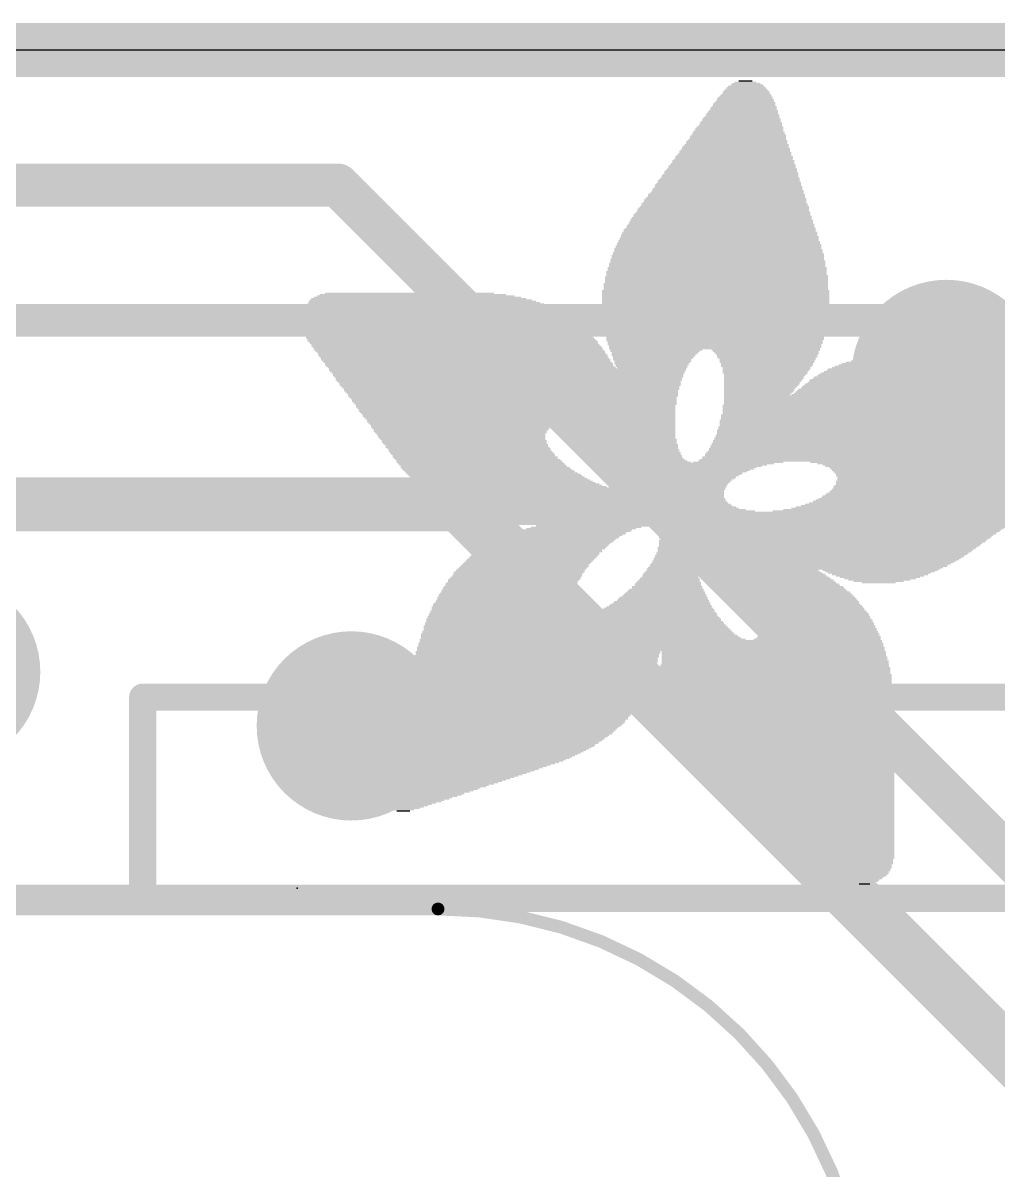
# Model space of a CAD drawing. Extents: x -1.5 to 77.7, y -1.7 to 21.7.
# Drawn here: x 49.77 to 54.35, y 16.33 to 21.72 of the extents above; entities that cross this region are included whole.
import ezdxf

# ---------------------------------------------------------------- set-up
doc = ezdxf.new("R2010")
doc.units = 0
for name, color, linetype in [('1', 12, 'CONTINUOUS'), ('16', 5, 'CONTINUOUS'), ('18', 110, 'CONTINUOUS'), ('20', 53, 'CONTINUOUS'), ('21', 40, 'CONTINUOUS'), ('22', 6, 'CONTINUOUS'), ('23', 40, 'CONTINUOUS')]:
    doc.layers.add(name, color=color, linetype=linetype)

# ---------------------------------------------------------------- blocks, each defined once
blk = doc.blocks.new('RECT')
blk.add_solid([(-0.5, -0.5), (0.5, -0.5), (-0.5, 0.5), (0.5, 0.5)])
blk = doc.blocks.new('ROUNDV')
at = {"const_width": 0.5}
blk.add_lwpolyline([(0, -0.25, 1), (0, 0.25, 1), (0, -0.25)], format="xyb", dxfattribs=at)

msp = doc.modelspace()

# ---------------------------------------------------------------- linework, layer by layer
at = {"layer": '1', "const_width": 0.254}
for points in [[(76.2, 21.59), (0, 21.59)], [(47.371, 19.456), (51.816, 19.456)], [(57.2525, 14.0195), (51.816, 19.456)]]:
    msp.add_lwpolyline(points, dxfattribs=at)
at = {"layer": '1', "const_width": 0.127}
for points in [[(51.8609, 19.5009, 1), (51.7711, 19.4111)], [(51.816, 19.3925, 1), (51.816, 19.5195)]]:
    msp.add_lwpolyline(points, format="xyb", dxfattribs=at)
at = {"layer": '16'}
for points, const_width in [([(76.2, 21.59), (0, 21.59)], 0.254), ([(44.0317, 20.955), (51.2445, 20.955)], 0.2032), ([(51.2445, 20.955), (58.2295, 13.97)], 0.2032)]:
    msp.add_lwpolyline(points, dxfattribs=dict(at, const_width=const_width))
at = {"layer": '16', "const_width": 0.1016}
for points in [[(51.2804, 20.9909, 1), (51.2086, 20.9191)], [(51.2445, 20.9042, 1), (51.2445, 21.0058)]]:
    msp.add_lwpolyline(points, format="xyb", dxfattribs=at)
at = {"layer": '20'}
msp.add_line((2.54, 21.59), (73.66, 21.59), dxfattribs=at)
at = {"layer": '21', "const_width": 0.06}
msp.add_lwpolyline([(42.8, 17.555), (51.715, 17.555)], dxfattribs=at)
at = {"layer": '21'}
for points, const_width in [([(53.715, 15.555, 0.4142), (51.715, 17.555)], 0.06), ([(51.715, 17.57, 1), (51.715, 17.54)], 0.03), ([(51.715, 17.54, 1), (51.715, 17.57)], 0.03)]:
    msp.add_lwpolyline(points, format="xyb", dxfattribs=dict(at, const_width=const_width))
at = {"layer": '22'}
for points, const_width in [([(55.88, 20.32), (39.37, 20.32)], 0.1524), ([(50.328, 17.605), (50.328, 18.55)], 0.127), ([(50.337, 18.55), (54.549, 18.55)], 0.127), ([(44.919, 17.605), (50.328, 17.605)], 0.127), ([(50.328, 17.605), (54.543, 17.605)], 0.127)]:
    msp.add_lwpolyline(points, dxfattribs=dict(at, const_width=const_width))
at = {"layer": '22', "const_width": 0.0635}
for points in [[(50.3598, 18.55, 1), (50.2963, 18.55)], [(50.337, 18.5817, 1), (50.337, 18.5183)], [(50.328, 17.6367, 1), (50.328, 17.5733)], [(50.2963, 17.605, 1), (50.3598, 17.605)], [(50.328, 17.5733, 1), (50.328, 17.6367)]]:
    msp.add_lwpolyline(points, format="xyb", dxfattribs=at)
at = {"layer": '23'}
msp.add_point((51.054, 17.653), dxfattribs=at)

# ---------------------------------------------------------------- block references
at = {"layer": '18', "xscale": 0.889, "yscale": 0.889}
for p in [(54.102, 20.066), (54.102, 20.066), (49.403, 18.669), (49.403, 18.669), (51.308, 18.415), (51.308, 18.415)]:
    msp.add_blockref('ROUNDV', p, dxfattribs=at)
at = {"layer": '21'}
for p, xscale, yscale in [((53.1591, 21.444), 0.0635, 0.0063), ((53.1622, 21.3932), 0.2222, 0.0063), ((53.1622, 21.3995), 0.2096, 0.0064), ((53.1622, 21.4059), 0.1968, 0.0063), ((53.1622, 21.4122), 0.1842, 0.0064), ((53.1622, 21.4185), 0.1714, 0.0063), ((53.1654, 21.4249), 0.1524, 0.0064), ((53.1622, 21.4313), 0.1334, 0.0063), ((53.159, 21.4376), 0.1016, 0.0064), ((53.1527, 21.336), 0.2921, 0.0064), ((53.1559, 21.3423), 0.2857, 0.0063), ((53.1559, 21.3487), 0.2731, 0.0064), ((53.1559, 21.3614), 0.2603, 0.0064), ((53.1591, 21.3551), 0.2667, 0.0063), ((53.159, 21.3678), 0.254, 0.0063), ((53.1591, 21.3741), 0.2413, 0.0064), ((53.1622, 21.3804), 0.235, 0.0063), ((53.1622, 21.3868), 0.2222, 0.0064), ((53.1432, 21.2916), 0.3365, 0.0063), ((53.1464, 21.2852), 0.3429, 0.0064), ((53.1463, 21.2979), 0.3302, 0.0064), ((53.1495, 21.3042), 0.3238, 0.0063), ((53.1495, 21.317), 0.3112, 0.0063), ((53.1495, 21.3106), 0.3112, 0.0064), ((53.1527, 21.3233), 0.3048, 0.0064), ((53.1527, 21.3297), 0.2921, 0.0063), ((53.1336, 21.228), 0.4064, 0.0063), ((53.1337, 21.2344), 0.3937, 0.0064), ((53.1368, 21.2471), 0.3874, 0.0064), ((53.1368, 21.2408), 0.3874, 0.0063), ((53.1368, 21.2535), 0.3746, 0.0063), ((53.14, 21.2661), 0.3683, 0.0063), ((53.14, 21.2598), 0.3683, 0.0064), ((53.14, 21.2725), 0.3556, 0.0064), ((53.1432, 21.2789), 0.3493, 0.0063), ((53.1241, 21.1836), 0.4508, 0.0064), ((53.1241, 21.1773), 0.4508, 0.0063), ((53.1273, 21.1899), 0.4445, 0.0063), ((53.1273, 21.2027), 0.4318, 0.0063), ((53.1273, 21.1963), 0.4318, 0.0064), ((53.1273, 21.209), 0.4191, 0.0064), ((53.1305, 21.2217), 0.4127, 0.0064), ((53.1305, 21.2154), 0.4127, 0.0063), ((53.1114, 21.1201), 0.5144, 0.0064), ((53.1114, 21.1328), 0.5016, 0.0064), ((53.1146, 21.1265), 0.508, 0.0063), ((53.1146, 21.1392), 0.4953, 0.0063), ((53.1178, 21.1455), 0.4889, 0.0064), ((53.1178, 21.1582), 0.4763, 0.0064), ((53.1178, 21.1518), 0.4763, 0.0063), ((53.121, 21.1646), 0.4699, 0.0063), ((53.1209, 21.1709), 0.4572, 0.0064), ((53.1019, 21.0693), 0.5715, 0.0064), ((53.1019, 21.0756), 0.5588, 0.0063), ((53.1051, 21.0884), 0.5525, 0.0063), ((53.1051, 21.082), 0.5525, 0.0064), ((53.1051, 21.0947), 0.5397, 0.0064), ((53.1082, 21.1011), 0.5334, 0.0063), ((53.1083, 21.1137), 0.5207, 0.0063), ((53.1114, 21.1074), 0.527, 0.0064), ((53.0892, 21.0185), 0.6223, 0.0064), ((53.0924, 21.0122), 0.6287, 0.0063), ((53.0924, 21.0249), 0.6159, 0.0063), ((53.0955, 21.0312), 0.6096, 0.0064), ((53.0956, 21.0439), 0.5969, 0.0064), ((53.0956, 21.0375), 0.5969, 0.0063), ((53.0987, 21.0503), 0.5906, 0.0063), ((53.0987, 21.0566), 0.5778, 0.0064), ((53.1019, 21.063), 0.5715, 0.0063), ((53.0797, 20.9613), 0.6795, 0.0063), ((53.0797, 20.9741), 0.6667, 0.0063), ((53.0829, 20.9677), 0.6731, 0.0064), ((53.0828, 20.9804), 0.6604, 0.0064), ((53.086, 20.9868), 0.654, 0.0063), ((53.086, 20.9994), 0.6414, 0.0063), ((53.086, 20.9931), 0.6414, 0.0064), ((53.0892, 21.0058), 0.635, 0.0064), ((53.0701, 20.9106), 0.7366, 0.0063), ((53.0701, 20.9042), 0.7366, 0.0064), ((53.0702, 20.9169), 0.7239, 0.0064), ((53.0733, 20.9232), 0.7176, 0.0063), ((53.0733, 20.936), 0.7048, 0.0063), ((53.0765, 20.9296), 0.7112, 0.0064), ((53.0765, 20.9423), 0.6985, 0.0064), ((53.0765, 20.955), 0.6858, 0.0064), ((53.0797, 20.9487), 0.6921, 0.0063), ((53.0606, 20.8534), 0.7938, 0.0064), ((53.0606, 20.8661), 0.781, 0.0064), ((53.0606, 20.8598), 0.781, 0.0063), ((53.0606, 20.8725), 0.7684, 0.0063), ((53.0638, 20.8851), 0.762, 0.0063), ((53.0638, 20.8788), 0.762, 0.0064), ((53.067, 20.8915), 0.7557, 0.0064), ((53.067, 20.8979), 0.7429, 0.0063), ((53.0448, 20.7963), 0.8509, 0.0063), ((53.0479, 20.8026), 0.8446, 0.0064), ((53.0479, 20.8153), 0.8318, 0.0064), ((53.0511, 20.8089), 0.8382, 0.0063), ((53.0511, 20.8217), 0.8255, 0.0063), ((53.0543, 20.828), 0.8191, 0.0064), ((53.0543, 20.8407), 0.8065, 0.0064), ((53.0543, 20.8344), 0.8065, 0.0063), ((53.0575, 20.847), 0.8001, 0.0063), ((53.0384, 20.7455), 0.9017, 0.0063), ((53.0416, 20.7518), 0.8953, 0.0064), ((53.0416, 20.7645), 0.8827, 0.0064), ((53.0416, 20.7582), 0.8827, 0.0063), ((53.0448, 20.7708), 0.8763, 0.0063), ((53.0447, 20.7836), 0.8636, 0.0063), ((53.0447, 20.7772), 0.8636, 0.0064), ((53.0479, 20.7899), 0.8572, 0.0064), ((53.032, 20.6946), 0.9398, 0.0063), ((53.0352, 20.6883), 0.9462, 0.0064), ((53.0352, 20.7074), 0.9334, 0.0063), ((53.0352, 20.701), 0.9334, 0.0064), ((53.0352, 20.7201), 0.9208, 0.0063), ((53.0384, 20.7137), 0.9271, 0.0064), ((53.0384, 20.7327), 0.9144, 0.0063), ((53.0384, 20.7264), 0.9144, 0.0064), ((53.0384, 20.7391), 0.9017, 0.0064), ((53.0289, 20.6375), 0.9843, 0.0064), ((53.0289, 20.6565), 0.9715, 0.0063), ((53.0321, 20.6502), 0.9779, 0.0064), ((53.0321, 20.6439), 0.9779, 0.0063), ((53.032, 20.6693), 0.9652, 0.0063), ((53.032, 20.6629), 0.9652, 0.0064), ((53.0321, 20.682), 0.9525, 0.0063), ((53.0352, 20.6756), 0.9588, 0.0064), ((53.0257, 20.5867), 1.016, 0.0064), ((53.0257, 20.6058), 1.0033, 0.0063), ((53.0289, 20.5994), 1.0097, 0.0064), ((53.0289, 20.5931), 1.0097, 0.0063), ((53.0289, 20.6248), 0.9969, 0.0064), ((53.0289, 20.6184), 0.9969, 0.0063), ((53.0289, 20.6121), 0.9969, 0.0064), ((53.032, 20.6312), 0.9906, 0.0063), ((53.0225, 20.5486), 1.035, 0.0064), ((53.0225, 20.5422), 1.035, 0.0063), ((53.0225, 20.5359), 1.035, 0.0064), ((53.0257, 20.5296), 1.0414, 0.0063), ((53.0257, 20.5677), 1.0287, 0.0063), ((53.0257, 20.5613), 1.0287, 0.0064), ((53.0257, 20.555), 1.0287, 0.0063), ((53.0257, 20.5803), 1.016, 0.0063), ((53.0257, 20.574), 1.016, 0.0064), ((53.0194, 20.4915), 1.0541, 0.0063), ((53.0194, 20.4851), 1.0541, 0.0064), ((53.0194, 20.4788), 1.0541, 0.0063), ((53.0225, 20.5232), 1.0478, 0.0064), ((53.0225, 20.5169), 1.0478, 0.0063), ((53.0225, 20.5105), 1.0478, 0.0064), ((53.0225, 20.5041), 1.0478, 0.0063), ((53.0225, 20.4978), 1.0478, 0.0064), ((51.6255, 20.4216), 1.0096, 0.0064), ((51.6192, 20.428), 0.9715, 0.0063), ((51.6097, 20.4343), 0.9271, 0.0064), ((51.5969, 20.4407), 0.8763, 0.0063), ((51.5811, 20.447), 0.7937, 0.0064), ((53.0193, 20.4597), 1.0668, 0.0064), ((53.0193, 20.4534), 1.0668, 0.0063), ((53.0193, 20.447), 1.0668, 0.0064), ((53.0193, 20.4407), 1.0668, 0.0063), ((53.0193, 20.4343), 1.0668, 0.0064), ((53.0193, 20.428), 1.0668, 0.0063), ((53.0193, 20.4216), 1.0668, 0.0064), ((53.0194, 20.4724), 1.0541, 0.0064), ((53.0194, 20.4661), 1.0541, 0.0063), ((51.6763, 20.3708), 1.1874, 0.0064), ((51.6731, 20.3772), 1.1684, 0.0063), ((51.6605, 20.3899), 1.1303, 0.0063), ((51.67, 20.3835), 1.1493, 0.0064), ((51.6573, 20.3962), 1.1113, 0.0064), ((51.6414, 20.4089), 1.0668, 0.0064), ((51.6509, 20.4026), 1.0858, 0.0063), ((51.635, 20.4153), 1.0414, 0.0063), ((53.0193, 20.4153), 1.0668, 0.0063), ((53.0193, 20.4089), 1.0668, 0.0064), ((53.0193, 20.4026), 1.0668, 0.0063), ((53.0193, 20.3962), 1.0668, 0.0064), ((53.0193, 20.3899), 1.0668, 0.0063), ((53.0193, 20.3835), 1.0668, 0.0064), ((53.0193, 20.3772), 1.0668, 0.0063), ((53.0162, 20.3708), 1.0605, 0.0064), ((51.7081, 20.3264), 1.2763, 0.0063), ((51.7144, 20.32), 1.289, 0.0064), ((51.7176, 20.3137), 1.2954, 0.0063), ((51.6985, 20.3454), 1.2446, 0.0064), ((51.7017, 20.3391), 1.251, 0.0063), ((51.6922, 20.3518), 1.2319, 0.0063), ((51.7081, 20.3327), 1.2637, 0.0064), ((51.6827, 20.3645), 1.2001, 0.0063), ((51.689, 20.3581), 1.2128, 0.0064), ((53.0162, 20.3645), 1.0605, 0.0063), ((53.0162, 20.3581), 1.0605, 0.0064), ((53.0162, 20.3518), 1.0605, 0.0063), ((53.0162, 20.3454), 1.0605, 0.0064), ((53.0162, 20.3391), 1.0605, 0.0063), ((53.0162, 20.3327), 1.0605, 0.0064), ((53.0162, 20.3264), 1.0605, 0.0063), ((53.0162, 20.32), 1.0605, 0.0064), ((53.0162, 20.3137), 1.0605, 0.0063), ((51.7208, 20.3073), 1.3017, 0.0064), ((51.7271, 20.301), 1.3144, 0.0063), ((51.7366, 20.2883), 1.3208, 0.0063), ((51.7398, 20.2819), 1.3272, 0.0064), ((51.7335, 20.2946), 1.3145, 0.0064), ((51.743, 20.2756), 1.3335, 0.0063), ((51.7493, 20.2692), 1.3335, 0.0064), ((51.7525, 20.2629), 1.3398, 0.0063), ((53.013, 20.3073), 1.0541, 0.0064), ((53.0162, 20.301), 1.0477, 0.0063), ((53.0162, 20.2946), 1.0477, 0.0064), ((53.0162, 20.2883), 1.0477, 0.0063), ((53.0162, 20.2819), 1.0477, 0.0064), ((53.013, 20.2756), 1.0414, 0.0063), ((53.0162, 20.2692), 1.0351, 0.0064), ((53.0162, 20.2629), 1.0351, 0.0063), ((51.7589, 20.2565), 1.3399, 0.0064), ((51.762, 20.2502), 1.3462, 0.0063), ((51.7684, 20.2438), 1.3462, 0.0064), ((51.7716, 20.2375), 1.3525, 0.0063), ((51.7779, 20.2311), 1.3526, 0.0064), ((51.7811, 20.2248), 1.3589, 0.0063), ((51.7874, 20.2184), 1.3589, 0.0064), ((51.7906, 20.2121), 1.3526, 0.0063), ((51.797, 20.2057), 1.3525, 0.0064), ((53.0162, 20.2565), 1.0351, 0.0064), ((53.013, 20.2502), 1.0287, 0.0063), ((53.0162, 20.2438), 1.0223, 0.0064), ((53.0162, 20.2375), 1.0223, 0.0063), ((53.0162, 20.2311), 1.0223, 0.0064), ((53.013, 20.2248), 1.016, 0.0063), ((53.0162, 20.2184), 1.0097, 0.0064), ((53.0162, 20.2121), 1.0097, 0.0063), ((53.013, 20.2057), 1.0033, 0.0064), ((51.8002, 20.1994), 1.3589, 0.0063), ((51.8065, 20.193), 1.3589, 0.0064), ((51.8097, 20.1867), 1.3525, 0.0063), ((51.8129, 20.1803), 1.3589, 0.0064), ((51.8192, 20.174), 1.3589, 0.0063), ((51.8224, 20.1676), 1.3525, 0.0064), ((51.8287, 20.1613), 1.3526, 0.0063), ((51.8319, 20.1549), 1.3589, 0.0064), ((53.0162, 20.1994), 0.9969, 0.0063), ((53.0162, 20.193), 0.9969, 0.0064), ((53.013, 20.1867), 0.9906, 0.0063), ((52.7399, 20.1803), 0.4318, 0.0064), ((52.7336, 20.174), 0.4191, 0.0063), ((52.7336, 20.1676), 0.4064, 0.0064), ((52.7304, 20.1613), 0.4, 0.0063), ((52.7273, 20.1549), 0.3937, 0.0064), ((53.2543, 20.1803), 0.508, 0.0064), ((53.2543, 20.174), 0.4953, 0.0063), ((53.2575, 20.1676), 0.4889, 0.0064), ((53.2606, 20.1613), 0.4826, 0.0063), ((53.2607, 20.1549), 0.4699, 0.0064), ((51.8351, 20.1486), 1.3525, 0.0063), ((51.8414, 20.1422), 1.3526, 0.0064), ((51.8446, 20.1359), 1.3589, 0.0063), ((51.8478, 20.1295), 1.3525, 0.0064), ((51.8541, 20.1232), 1.3526, 0.0063), ((51.8605, 20.1168), 1.3525, 0.0064), ((51.8605, 20.1105), 1.3525, 0.0063), ((51.8668, 20.1041), 1.3526, 0.0064), ((51.8732, 20.0978), 1.3525, 0.0063), ((52.7272, 20.1486), 0.381, 0.0063), ((52.7241, 20.1422), 0.3747, 0.0064), ((52.7209, 20.1359), 0.3683, 0.0063), ((52.7241, 20.1295), 0.3619, 0.0064), ((52.7209, 20.1232), 0.3556, 0.0063), ((52.7177, 20.1168), 0.3492, 0.0064), ((52.7177, 20.1041), 0.3366, 0.0064), ((52.7209, 20.1105), 0.3429, 0.0063), ((52.7209, 20.0978), 0.3302, 0.0063), ((53.2607, 20.1486), 0.4699, 0.0063), ((53.2606, 20.1422), 0.4572, 0.0064), ((53.2638, 20.1359), 0.4508, 0.0063), ((53.2607, 20.1295), 0.4445, 0.0064), ((53.2607, 20.1232), 0.4445, 0.0063), ((53.2606, 20.1168), 0.4318, 0.0064), ((53.2606, 20.1105), 0.4318, 0.0063), ((53.2575, 20.1041), 0.4255, 0.0064), ((53.2575, 20.0978), 0.4127, 0.0063), ((53.8385, 20.0978), 0.5461, 0.0063), ((53.8385, 20.1041), 0.5207, 0.0064), ((53.8353, 20.1105), 0.4762, 0.0063), ((53.8322, 20.1168), 0.4445, 0.0064), ((53.8321, 20.1232), 0.4064, 0.0063), ((53.829, 20.1295), 0.3493, 0.0064), ((53.8257, 20.1359), 0.2921, 0.0063), ((53.8226, 20.1422), 0.2096, 0.0064), ((53.8195, 20.1486), 0.0889, 0.0063), ((52.0414, 20.0914), 1.6764, 0.0064), ((52.0414, 20.0851), 1.6764, 0.0063), ((52.0415, 20.0787), 1.6637, 0.0064), ((52.0446, 20.0724), 1.6574, 0.0063), ((52.0446, 20.066), 1.6446, 0.0064), ((52.0446, 20.0597), 1.6446, 0.0063), ((52.0478, 20.0533), 1.6383, 0.0064), ((52.0478, 20.047), 1.6256, 0.0063), ((53.2575, 20.0914), 0.4127, 0.0064), ((53.2543, 20.0851), 0.4064, 0.0063), ((53.2511, 20.0787), 0.4, 0.0064), ((53.2511, 20.0724), 0.4, 0.0063), ((53.2511, 20.066), 0.3874, 0.0064), ((53.2479, 20.0597), 0.381, 0.0063), ((53.2448, 20.0533), 0.3747, 0.0064), ((53.2448, 20.047), 0.3747, 0.0063), ((53.8766, 20.047), 0.8001, 0.0063), ((53.8703, 20.0533), 0.7747, 0.0064), ((53.8639, 20.0597), 0.7366, 0.0063), ((53.8607, 20.066), 0.7176, 0.0064), ((53.8544, 20.0724), 0.6795, 0.0063), ((53.8512, 20.0787), 0.6477, 0.0064), ((53.848, 20.0851), 0.616, 0.0063), ((53.8417, 20.0914), 0.5905, 0.0064), ((52.0478, 20.0406), 1.6256, 0.0064), ((52.0478, 20.0343), 1.6129, 0.0063), ((52.051, 20.0279), 1.6065, 0.0064), ((52.0541, 20.0216), 1.6002, 0.0063), ((52.0541, 20.0152), 1.6002, 0.0064), ((52.0541, 20.0089), 1.5875, 0.0063), ((52.0573, 20.0025), 1.5812, 0.0064), ((52.0605, 19.9962), 1.5748, 0.0063), ((52.0573, 19.9898), 1.5684, 0.0064), ((53.2416, 20.0406), 0.3683, 0.0064), ((53.2384, 20.0343), 0.362, 0.0063), ((53.2352, 20.0279), 0.3556, 0.0064), ((53.2352, 20.0216), 0.3556, 0.0063), ((53.2257, 20.0025), 0.3366, 0.0064), ((53.2225, 19.9962), 0.3302, 0.0063), ((53.2225, 19.9898), 0.3302, 0.0064), ((53.2321, 20.0152), 0.3493, 0.0064), ((53.2289, 20.0089), 0.3429, 0.0063), ((53.9274, 19.9898), 1.0541, 0.0064), ((53.9211, 19.9962), 1.0287, 0.0063), ((53.9179, 20.0025), 0.9969, 0.0064), ((53.9115, 20.0089), 0.9716, 0.0063), ((53.902, 20.0152), 0.9398, 0.0064), ((53.8988, 20.0216), 0.9208, 0.0063), ((53.8925, 20.0279), 0.8827, 0.0064), ((53.8861, 20.0343), 0.8572, 0.0063), ((53.8798, 20.0406), 0.8319, 0.0064), ((52.0605, 19.9835), 1.5621, 0.0063), ((52.0637, 19.9771), 1.5557, 0.0064), ((52.0668, 19.9708), 1.5494, 0.0063), ((52.0668, 19.9644), 1.5494, 0.0064), ((52.0669, 19.9581), 1.5367, 0.0063), ((52.07, 19.9517), 1.5304, 0.0064), ((52.0732, 19.9454), 1.524, 0.0063), ((52.0732, 19.939), 1.524, 0.0064), ((53.8257, 19.9454), 1.5367, 0.0063), ((53.213, 19.9708), 0.3112, 0.0063), ((53.7972, 19.9644), 1.4796, 0.0064), ((53.8163, 19.9517), 1.5177, 0.0064), ((53.8353, 19.939), 1.5558, 0.0064), ((53.2194, 19.9835), 0.3239, 0.0063), ((53.2162, 19.9771), 0.3175, 0.0064), ((53.8036, 19.9581), 1.4923, 0.0063), ((53.9464, 19.9708), 1.143, 0.0063), ((53.94, 19.9771), 1.1049, 0.0064), ((53.9369, 19.9835), 1.0858, 0.0063), ((52.0764, 19.9327), 1.5177, 0.0063), ((52.0796, 19.9263), 1.5113, 0.0064), ((52.0795, 19.92), 1.4986, 0.0063), ((52.0795, 19.9136), 1.4986, 0.0064), ((52.0827, 19.9073), 1.4922, 0.0063), ((52.0859, 19.9009), 1.4859, 0.0064), ((52.0859, 19.8946), 1.4859, 0.0063), ((52.0891, 19.8882), 1.4795, 0.0064), ((52.0922, 19.8819), 1.4732, 0.0063), ((53.8607, 19.92), 1.6192, 0.0063), ((53.8734, 19.9136), 1.6446, 0.0064), ((53.883, 19.9073), 1.6637, 0.0063), ((53.8925, 19.9009), 1.6827, 0.0064), ((53.8988, 19.8946), 1.6954, 0.0063), ((53.9084, 19.8882), 1.7145, 0.0064), ((53.9147, 19.8819), 1.7272, 0.0063), ((53.8448, 19.9327), 1.5748, 0.0063), ((53.8575, 19.9263), 1.6002, 0.0064), ((52.0954, 19.8755), 1.4668, 0.0064), ((52.0954, 19.8692), 1.4668, 0.0063), ((52.0986, 19.8628), 1.4605, 0.0064), ((52.1018, 19.8565), 1.4541, 0.0063), ((52.1049, 19.8501), 1.4478, 0.0064), ((52.1049, 19.8438), 1.4478, 0.0063), ((52.1081, 19.8374), 1.4414, 0.0064), ((51.8446, 19.8311), 0.9017, 0.0063), ((52.578, 19.8311), 0.5016, 0.0063), ((53.9306, 19.8501), 1.7843, 0.0064), ((53.9306, 19.8438), 1.7843, 0.0063), ((53.9338, 19.8374), 1.7907, 0.0064), ((53.9369, 19.8311), 1.797, 0.0063), ((53.921, 19.8692), 1.7526, 0.0063), ((53.9242, 19.8628), 1.759, 0.0064), ((53.9147, 19.8755), 1.7399, 0.0064), ((53.9306, 19.8565), 1.7717, 0.0063), ((51.8319, 19.8247), 0.8636, 0.0064), ((51.8224, 19.8184), 0.8445, 0.0063), ((51.8224, 19.812), 0.8319, 0.0064), ((51.8224, 19.8056), 0.8191, 0.0063), ((51.8192, 19.7993), 0.8128, 0.0064), ((51.8224, 19.793), 0.8065, 0.0063), ((51.8224, 19.7866), 0.7937, 0.0064), ((51.8255, 19.7803), 0.7874, 0.0063), ((51.8255, 19.7739), 0.7874, 0.0064), ((52.6002, 19.8247), 0.4572, 0.0064), ((52.6161, 19.8184), 0.4254, 0.0063), ((52.6256, 19.812), 0.4064, 0.0064), ((52.6352, 19.8056), 0.3873, 0.0063), ((52.6415, 19.7993), 0.3746, 0.0064), ((52.651, 19.793), 0.3556, 0.0063), ((52.6574, 19.7866), 0.3429, 0.0064), ((52.6669, 19.7803), 0.3238, 0.0063), ((52.6701, 19.7739), 0.3175, 0.0064), ((53.9337, 19.7803), 1.8288, 0.0063), ((53.9337, 19.7739), 1.8288, 0.0064), ((53.9338, 19.8056), 1.8161, 0.0063), ((53.9338, 19.7993), 1.8161, 0.0064), ((53.9369, 19.793), 1.8224, 0.0063), ((53.9369, 19.7866), 1.8224, 0.0064), ((53.9337, 19.8184), 1.8034, 0.0063), ((53.9369, 19.812), 1.8098, 0.0064), ((53.9369, 19.8247), 1.797, 0.0064), ((51.8287, 19.7675), 0.781, 0.0063), ((51.8319, 19.7612), 0.7747, 0.0064), ((51.8383, 19.7549), 0.7747, 0.0063), ((51.8383, 19.7485), 0.7747, 0.0064), ((51.8414, 19.7422), 0.7684, 0.0063), ((51.8478, 19.7358), 0.7683, 0.0064), ((51.8509, 19.7294), 0.762, 0.0063), ((51.8541, 19.7231), 0.7684, 0.0064), ((52.6764, 19.7675), 0.3048, 0.0063), ((52.686, 19.7612), 0.2985, 0.0064), ((52.6923, 19.7549), 0.2858, 0.0063), ((52.6987, 19.7485), 0.2731, 0.0064), ((52.7019, 19.7422), 0.2667, 0.0063), ((52.7114, 19.7358), 0.2603, 0.0064), ((52.7145, 19.7294), 0.254, 0.0063), ((52.7209, 19.7231), 0.2413, 0.0064), ((53.921, 19.7294), 1.8542, 0.0063), ((53.921, 19.7231), 1.8542, 0.0064), ((53.9242, 19.7422), 1.8478, 0.0063), ((53.9242, 19.7358), 1.8478, 0.0064), ((53.9274, 19.7549), 1.8415, 0.0063), ((53.9274, 19.7485), 1.8415, 0.0064), ((53.9306, 19.7675), 1.8351, 0.0063), ((53.9306, 19.7612), 1.8351, 0.0064), ((51.8605, 19.7168), 0.7683, 0.0063), ((51.8636, 19.7104), 0.762, 0.0064), ((51.8668, 19.7041), 0.7684, 0.0063), ((51.8732, 19.6977), 0.7683, 0.0064), ((51.8795, 19.6913), 0.7684, 0.0063), ((51.8827, 19.685), 0.762, 0.0064), ((51.8891, 19.6787), 0.7747, 0.0063), ((51.8922, 19.6723), 0.7684, 0.0064), ((51.9017, 19.666), 0.7747, 0.0063), ((52.7241, 19.7168), 0.2349, 0.0063), ((52.7304, 19.7104), 0.235, 0.0064), ((52.7368, 19.7041), 0.2223, 0.0063), ((52.7431, 19.6977), 0.2222, 0.0064), ((52.7463, 19.6913), 0.2159, 0.0063), ((52.7527, 19.685), 0.2159, 0.0064), ((52.7558, 19.6787), 0.2096, 0.0063), ((52.7622, 19.6723), 0.2095, 0.0064), ((52.7685, 19.666), 0.2096, 0.0063), ((53.8766, 19.666), 1.8669, 0.0063), ((53.8893, 19.6787), 1.8669, 0.0063), ((53.8861, 19.6723), 1.8606, 0.0064), ((53.8988, 19.6913), 1.8606, 0.0063), ((53.8988, 19.685), 1.8606, 0.0064), ((53.9052, 19.6977), 1.8605, 0.0064), ((53.9083, 19.7041), 1.8542, 0.0063), ((53.9147, 19.7168), 1.8542, 0.0063), ((53.9147, 19.7104), 1.8542, 0.0064), ((51.9081, 19.6596), 0.7747, 0.0064), ((51.9113, 19.6532), 0.7811, 0.0063), ((51.9176, 19.6469), 0.781, 0.0064), ((51.924, 19.6406), 0.7811, 0.0063), ((51.9303, 19.6342), 0.781, 0.0064), ((51.9367, 19.6279), 0.7937, 0.0063), ((51.943, 19.6215), 0.7938, 0.0064), ((51.9526, 19.6151), 0.8001, 0.0063), ((52.7781, 19.6596), 0.2159, 0.0064), ((52.7907, 19.6532), 0.2286, 0.0063), ((52.9844, 19.6469), 0.616, 0.0064), ((52.9717, 19.6406), 0.5778, 0.0063), ((52.9622, 19.6342), 0.5461, 0.0064), ((52.9527, 19.6279), 0.5143, 0.0063), ((52.9463, 19.6215), 0.5016, 0.0064), ((52.94, 19.6151), 0.4763, 0.0063), ((53.1241, 19.6532), 0.4254, 0.0063), ((53.8703, 19.6596), 1.8669, 0.0064), ((54.1305, 19.6532), 1.3335, 0.0063), ((54.1433, 19.6469), 1.2954, 0.0064), ((54.1497, 19.6406), 1.2573, 0.0063), ((54.1528, 19.6342), 1.2382, 0.0064), ((54.1592, 19.6279), 1.2129, 0.0063), ((54.156, 19.6215), 1.1938, 0.0064), ((54.156, 19.6151), 1.1811, 0.0063), ((51.9589, 19.6088), 0.8001, 0.0064), ((51.9684, 19.6025), 0.8064, 0.0063), ((51.9779, 19.5961), 0.8128, 0.0064), ((51.9843, 19.5898), 0.8128, 0.0063), ((51.9938, 19.5834), 0.8192, 0.0064), ((52.0034, 19.577), 0.8255, 0.0063), ((52.0129, 19.5707), 0.8319, 0.0064), ((52.0192, 19.5644), 0.8446, 0.0063), ((52.0319, 19.558), 0.8446, 0.0064), ((52.9336, 19.6088), 0.4636, 0.0064), ((52.9273, 19.6025), 0.4381, 0.0063), ((52.9241, 19.5961), 0.4318, 0.0064), ((52.9178, 19.5898), 0.4191, 0.0063), ((52.9114, 19.5834), 0.4064, 0.0064), ((52.9082, 19.577), 0.4, 0.0063), ((52.9019, 19.5707), 0.3873, 0.0064), ((52.8987, 19.5644), 0.381, 0.0063), ((52.8955, 19.558), 0.3746, 0.0064), ((54.156, 19.6088), 1.1684, 0.0064), ((54.1528, 19.6025), 1.1494, 0.0063), ((54.1528, 19.5961), 1.1366, 0.0064), ((54.1306, 19.5644), 1.0922, 0.0063), ((54.1274, 19.558), 1.0858, 0.0064), ((54.1497, 19.5898), 1.1303, 0.0063), ((54.1369, 19.5707), 1.0922, 0.0064), ((54.1465, 19.5834), 1.1113, 0.0064), ((54.1433, 19.577), 1.1049, 0.0063), ((52.0446, 19.5517), 0.8572, 0.0063), ((52.0541, 19.5453), 0.8636, 0.0064), ((52.0669, 19.5389), 0.8763, 0.0063), ((52.0795, 19.5326), 0.889, 0.0064), ((52.0986, 19.5263), 0.9144, 0.0063), ((52.1176, 19.5199), 0.9398, 0.0064), ((52.3558, 19.5136), 1.4033, 0.0063), ((52.3589, 19.5072), 1.397, 0.0064), ((52.8542, 19.5199), 0.4064, 0.0064), ((52.867, 19.5263), 0.3937, 0.0063), ((52.8765, 19.5326), 0.3747, 0.0064), ((52.8828, 19.5389), 0.3746, 0.0063), ((52.8892, 19.5517), 0.3747, 0.0063), ((52.886, 19.5453), 0.3683, 0.0064), ((54.0703, 19.5072), 1.0605, 0.0064), ((54.0798, 19.5136), 1.0541, 0.0063), ((54.0862, 19.5199), 1.0541, 0.0064), ((54.0956, 19.5263), 1.0605, 0.0063), ((54.102, 19.5326), 1.0604, 0.0064), ((54.1084, 19.5389), 1.0731, 0.0063), ((54.1147, 19.5453), 1.0732, 0.0064), ((54.1211, 19.5517), 1.0731, 0.0063), ((52.3653, 19.5008), 1.3843, 0.0063), ((52.3685, 19.4945), 1.3779, 0.0064), ((52.3716, 19.4882), 1.3716, 0.0063), ((52.378, 19.4818), 1.3716, 0.0064), ((52.3844, 19.4755), 1.3589, 0.0063), ((52.3907, 19.4691), 1.3589, 0.0064), ((52.4002, 19.4627), 1.3526, 0.0063), ((52.4098, 19.4564), 1.3589, 0.0064), ((52.4193, 19.4501), 1.3525, 0.0063), ((53.9687, 19.4501), 1.0985, 0.0063), ((53.9813, 19.4564), 1.0859, 0.0064), ((53.9973, 19.4627), 1.0795, 0.0063), ((54.0099, 19.4691), 1.0668, 0.0064), ((54.0194, 19.4755), 1.0605, 0.0063), ((54.0322, 19.4818), 1.0605, 0.0064), ((54.0417, 19.4882), 1.0541, 0.0063), ((54.0512, 19.4945), 1.0604, 0.0064), ((54.0608, 19.5008), 1.0541, 0.0063), ((52.432, 19.4437), 1.3653, 0.0064), ((52.4447, 19.4374), 1.3653, 0.0063), ((52.4669, 19.431), 1.3843, 0.0064), ((52.4923, 19.4246), 1.4224, 0.0063), ((53.1368, 19.4183), 2.6734, 0.0064), ((53.1368, 19.412), 2.6606, 0.0063), ((53.14, 19.4056), 2.6289, 0.0064), ((53.1432, 19.3993), 2.6099, 0.0063), ((53.8861, 19.4246), 1.2002, 0.0063), ((53.9147, 19.431), 1.1557, 0.0064), ((53.9369, 19.4374), 1.124, 0.0063), ((53.9528, 19.4437), 1.1176, 0.0064), ((53.1432, 19.3929), 2.5845, 0.0064), ((53.1495, 19.3865), 2.559, 0.0063), ((53.1559, 19.3802), 2.5337, 0.0064), ((53.1591, 19.3739), 2.5019, 0.0063), ((53.1686, 19.3675), 2.4701, 0.0064), ((53.1845, 19.3612), 2.4257, 0.0063), ((52.3875, 19.3421), 0.5144, 0.0064), ((52.4098, 19.3484), 0.5207, 0.0063), ((53.2797, 19.3548), 2.2098, 0.0064), ((53.5496, 19.3484), 1.6573, 0.0063), ((53.5528, 19.3421), 1.6383, 0.0064), ((52.2669, 19.2913), 0.5651, 0.0064), ((52.2796, 19.2977), 0.5651, 0.0063), ((52.2891, 19.304), 0.5588, 0.0064), ((52.305, 19.3103), 0.5525, 0.0063), ((52.3177, 19.3167), 0.5525, 0.0064), ((52.3335, 19.3231), 0.5334, 0.0063), ((52.3526, 19.3294), 0.5334, 0.0064), ((52.3653, 19.3358), 0.5207, 0.0063), ((53.5496, 19.3358), 1.6193, 0.0063), ((53.5496, 19.3294), 1.6065, 0.0064), ((53.5432, 19.3231), 1.5938, 0.0063), ((53.5432, 19.3167), 1.5812, 0.0064), ((52.8574, 19.304), 0.2096, 0.0064), ((53.5369, 19.3103), 1.5685, 0.0063), ((52.8511, 19.2977), 0.1969, 0.0063), ((52.8511, 19.2913), 0.1841, 0.0064), ((53.6575, 19.304), 1.3144, 0.0064), ((53.6639, 19.2977), 1.2891, 0.0063), ((53.6639, 19.2913), 1.2637, 0.0064), ((52.1907, 19.2341), 0.5905, 0.0063), ((52.1938, 19.2405), 0.5842, 0.0064), ((52.2034, 19.2469), 0.5905, 0.0063), ((52.2129, 19.2532), 0.5842, 0.0064), ((52.2192, 19.2596), 0.5842, 0.0063), ((52.2288, 19.2659), 0.5779, 0.0064), ((52.2351, 19.2722), 0.5778, 0.0063), ((52.2478, 19.2786), 0.5778, 0.0064), ((52.2574, 19.285), 0.5715, 0.0063), ((52.8352, 19.2532), 0.1778, 0.0064), ((52.8352, 19.2469), 0.1778, 0.0063), ((52.8352, 19.2405), 0.1778, 0.0064), ((52.8352, 19.2341), 0.1778, 0.0063), ((52.8447, 19.285), 0.1842, 0.0063), ((52.8447, 19.2786), 0.1842, 0.0064), ((52.8415, 19.2722), 0.1778, 0.0063), ((52.8415, 19.2659), 0.1778, 0.0064), ((52.8384, 19.2596), 0.1715, 0.0063), ((53.6639, 19.285), 1.2509, 0.0063), ((53.6671, 19.2786), 1.2319, 0.0064), ((53.6639, 19.2722), 1.2129, 0.0063), ((53.6639, 19.2659), 1.2001, 0.0064), ((53.6639, 19.2596), 1.1875, 0.0063), ((53.6607, 19.2532), 1.1684, 0.0064), ((53.6607, 19.2469), 1.1557, 0.0063), ((53.6575, 19.2405), 1.1366, 0.0064), ((53.6575, 19.2341), 1.124, 0.0063), ((52.1367, 19.1834), 0.5969, 0.0063), ((52.1431, 19.1897), 0.5969, 0.0064), ((52.1494, 19.196), 0.5969, 0.0063), ((52.1558, 19.2024), 0.5969, 0.0064), ((52.1621, 19.2088), 0.5969, 0.0063), ((52.1684, 19.2151), 0.5969, 0.0064), ((52.1748, 19.2215), 0.5969, 0.0063), ((52.178, 19.2278), 0.5905, 0.0064), ((52.8225, 19.1897), 0.2032, 0.0064), ((52.8225, 19.1834), 0.2032, 0.0063), ((52.8257, 19.2024), 0.1969, 0.0064), ((52.8257, 19.196), 0.1969, 0.0063), ((52.8289, 19.2151), 0.1905, 0.0064), ((52.8289, 19.2088), 0.1905, 0.0063), ((52.832, 19.2278), 0.1842, 0.0064), ((52.832, 19.2215), 0.1842, 0.0063), ((53.6544, 19.2278), 1.1049, 0.0064), ((53.6543, 19.2215), 1.0922, 0.0063), ((53.648, 19.2088), 1.0668, 0.0063), ((53.6512, 19.2151), 1.0731, 0.0064), ((53.6448, 19.2024), 1.0478, 0.0064), ((53.6448, 19.196), 1.035, 0.0063), ((53.6352, 19.1834), 1.0033, 0.0063), ((53.6416, 19.1897), 1.016, 0.0064), ((52.0922, 19.1326), 0.6096, 0.0063), ((52.0891, 19.1262), 0.6033, 0.0064), ((52.0986, 19.1389), 0.6096, 0.0064), ((52.1018, 19.1453), 0.6033, 0.0063), ((52.1081, 19.1516), 0.6032, 0.0064), ((52.1145, 19.1579), 0.6033, 0.0063), ((52.1208, 19.1643), 0.6032, 0.0064), ((52.124, 19.1707), 0.5969, 0.0063), ((52.1303, 19.177), 0.5969, 0.0064), ((52.8066, 19.1262), 0.2604, 0.0064), ((52.8098, 19.1326), 0.254, 0.0063), ((52.8098, 19.1389), 0.2413, 0.0064), ((52.813, 19.1516), 0.2349, 0.0064), ((52.813, 19.1453), 0.2349, 0.0063), ((52.8161, 19.1579), 0.2286, 0.0063), ((52.8162, 19.1707), 0.2159, 0.0063), ((52.8162, 19.1643), 0.2159, 0.0064), ((52.8193, 19.177), 0.2096, 0.0064), ((53.6321, 19.177), 0.9842, 0.0064), ((53.6289, 19.1707), 0.9652, 0.0063), ((53.6258, 19.1643), 0.9589, 0.0064), ((53.6194, 19.1579), 0.9334, 0.0063), ((53.6131, 19.1516), 0.9207, 0.0064), ((53.3304, 19.1453), 0.3429, 0.0063), ((53.3369, 19.1389), 0.3429, 0.0064), ((53.3432, 19.1326), 0.3556, 0.0063), ((53.3527, 19.1262), 0.362, 0.0064), ((53.7909, 19.1453), 0.5397, 0.0063), ((53.7909, 19.1389), 0.5143, 0.0064), ((53.7877, 19.1326), 0.4826, 0.0063), ((53.7909, 19.1262), 0.4509, 0.0064), ((52.0573, 19.0817), 0.616, 0.0063), ((52.0573, 19.0754), 0.616, 0.0064), ((52.0637, 19.0881), 0.6159, 0.0064), ((52.07, 19.1008), 0.616, 0.0064), ((52.0668, 19.0945), 0.6096, 0.0063), ((52.0764, 19.1072), 0.6159, 0.0063), ((52.0795, 19.1135), 0.6096, 0.0064), ((52.0859, 19.1198), 0.6096, 0.0063), ((52.7939, 19.0817), 0.3112, 0.0063), ((52.7939, 19.0754), 0.3112, 0.0064), ((52.7971, 19.0881), 0.3048, 0.0064), ((52.7971, 19.0945), 0.2921, 0.0063), ((52.8003, 19.1008), 0.2857, 0.0064), ((52.8034, 19.1072), 0.2794, 0.0063), ((52.8035, 19.1135), 0.2667, 0.0064), ((52.8066, 19.1198), 0.2604, 0.0063), ((53.3559, 19.1198), 0.3683, 0.0063), ((53.3654, 19.1135), 0.3746, 0.0064), ((53.3686, 19.1072), 0.381, 0.0063), ((53.3781, 19.1008), 0.3874, 0.0064), ((53.3813, 19.0945), 0.3937, 0.0063), ((53.394, 19.0817), 0.4064, 0.0063), ((53.3877, 19.0881), 0.3937, 0.0064), ((53.4003, 19.0754), 0.4064, 0.0064), ((53.7909, 19.1198), 0.4127, 0.0063), ((53.7909, 19.1135), 0.3747, 0.0064), ((53.7909, 19.1072), 0.3365, 0.0063), ((53.7876, 19.1008), 0.2921, 0.0064), ((53.7845, 19.0945), 0.235, 0.0063), ((53.7845, 19.0881), 0.1588, 0.0064), ((52.0287, 19.0183), 0.635, 0.0063), ((52.0319, 19.031), 0.6286, 0.0063), ((52.0319, 19.0246), 0.6286, 0.0064), ((52.0383, 19.0373), 0.6287, 0.0064), ((52.0415, 19.05), 0.6223, 0.0064), ((52.0415, 19.0436), 0.6223, 0.0063), ((52.0478, 19.0627), 0.6223, 0.0064), ((52.0478, 19.0564), 0.6223, 0.0063), ((52.051, 19.0691), 0.6159, 0.0063), ((52.7749, 19.0183), 0.4127, 0.0063), ((52.7781, 19.0246), 0.3937, 0.0064), ((52.7812, 19.031), 0.3874, 0.0063), ((52.7812, 19.0373), 0.3746, 0.0064), ((52.7844, 19.0436), 0.3683, 0.0063), ((52.7844, 19.05), 0.3556, 0.0064), ((52.7876, 19.0564), 0.3493, 0.0063), ((52.7907, 19.0691), 0.3302, 0.0063), ((52.7907, 19.0627), 0.3302, 0.0064), ((53.4066, 19.0691), 0.4191, 0.0063), ((53.4131, 19.0627), 0.4191, 0.0064), ((53.4162, 19.0564), 0.4254, 0.0063), ((53.4194, 19.05), 0.4318, 0.0064), ((53.4289, 19.0436), 0.4382, 0.0063), ((53.4321, 19.0373), 0.4445, 0.0064), ((53.4353, 19.031), 0.4509, 0.0063), ((53.4416, 19.0246), 0.4508, 0.0064), ((53.4448, 19.0183), 0.4572, 0.0063), ((52.016, 18.9738), 0.6604, 0.0064), ((52.0192, 18.9674), 0.6668, 0.0063), ((52.0192, 18.9865), 0.654, 0.0064), ((52.0192, 18.9802), 0.654, 0.0063), ((52.0224, 18.9929), 0.6477, 0.0063), ((52.0256, 19.0055), 0.6413, 0.0063), ((52.0256, 18.9992), 0.6413, 0.0064), ((52.0287, 19.0119), 0.635, 0.0064), ((52.7495, 18.9674), 0.5143, 0.0063), ((52.7527, 18.9738), 0.4953, 0.0064), ((52.759, 18.9802), 0.4826, 0.0063), ((52.759, 18.9865), 0.4699, 0.0064), ((52.7653, 18.9929), 0.4572, 0.0063), ((52.7654, 18.9992), 0.4445, 0.0064), ((52.7717, 19.0055), 0.4318, 0.0063), ((52.7717, 19.0119), 0.4191, 0.0064), ((53.448, 19.0119), 0.4635, 0.0064), ((53.4543, 19.0055), 0.4636, 0.0063), ((53.4575, 18.9992), 0.4699, 0.0064), ((53.4575, 18.9929), 0.4699, 0.0063), ((53.4607, 18.9865), 0.4763, 0.0064), ((53.467, 18.9802), 0.4762, 0.0063), ((53.4702, 18.9738), 0.4826, 0.0064), ((53.4734, 18.9674), 0.4889, 0.0063), ((52.3526, 18.9167), 1.3843, 0.0063), ((52.3526, 18.9103), 1.3843, 0.0064), ((52.3494, 18.9293), 1.3652, 0.0063), ((52.3526, 18.923), 1.3716, 0.0064), ((52.0287, 18.9421), 0.7112, 0.0063), ((52.3494, 18.9357), 1.3526, 0.0064), ((52.0192, 18.9548), 0.6794, 0.0063), ((52.0256, 18.9484), 0.6921, 0.0064), ((52.0224, 18.9611), 0.6731, 0.0064), ((52.7241, 18.9421), 0.6033, 0.0063), ((52.7336, 18.9484), 0.5715, 0.0064), ((52.74, 18.9548), 0.5461, 0.0063), ((52.7463, 18.9611), 0.5334, 0.0064), ((53.4734, 18.9611), 0.4889, 0.0064), ((53.4766, 18.9548), 0.4953, 0.0063), ((53.4828, 18.9484), 0.4953, 0.0064), ((53.4892, 18.9293), 0.508, 0.0063), ((53.4892, 18.923), 0.508, 0.0064), ((53.4924, 18.9167), 0.5144, 0.0063), ((53.4861, 18.9421), 0.5017, 0.0063), ((53.4861, 18.9357), 0.5017, 0.0064), ((53.4956, 18.9103), 0.5207, 0.0064), ((52.3685, 18.8595), 1.4541, 0.0064), ((52.3589, 18.8849), 1.4224, 0.0064), ((52.3621, 18.8786), 1.4288, 0.0063), ((52.3653, 18.8722), 1.4351, 0.0064), ((52.3685, 18.8659), 1.4415, 0.0063), ((52.3558, 18.8976), 1.4033, 0.0064), ((52.359, 18.8912), 1.4097, 0.0063), ((52.3558, 18.904), 1.3907, 0.0063), ((53.5051, 18.8595), 0.5524, 0.0064), ((53.502, 18.8659), 0.5461, 0.0063), ((53.5019, 18.8849), 0.5334, 0.0064), ((53.5019, 18.8786), 0.5334, 0.0063), ((53.5051, 18.8722), 0.5398, 0.0064), ((53.4956, 18.904), 0.5207, 0.0063), ((53.4988, 18.8976), 0.5271, 0.0064), ((53.4988, 18.8912), 0.5271, 0.0063), ((52.7145, 18.8024), 2.1844, 0.0063), ((52.7146, 18.815), 2.1717, 0.0063), ((52.7146, 18.8087), 2.1717, 0.0064), ((52.3939, 18.8214), 1.5303, 0.0064), ((52.3716, 18.8468), 1.4732, 0.0064), ((52.378, 18.8405), 1.4859, 0.0063), ((52.3812, 18.8341), 1.4923, 0.0064), ((52.3875, 18.8278), 1.505, 0.0063), ((52.3717, 18.8531), 1.4605, 0.0063), ((53.4956, 18.8214), 0.5969, 0.0064), ((53.5019, 18.8278), 0.5842, 0.0063), ((53.5051, 18.8341), 0.5778, 0.0064), ((53.5051, 18.8468), 0.5652, 0.0064), ((53.5051, 18.8405), 0.5652, 0.0063), ((53.5051, 18.8531), 0.5524, 0.0063), ((52.1843, 18.7643), 1.1494, 0.0063), ((52.1843, 18.7579), 1.1494, 0.0064), ((52.1811, 18.7516), 1.143, 0.0063), ((52.7146, 18.7833), 2.1971, 0.0064), ((52.7146, 18.7769), 2.1971, 0.0063), ((52.7146, 18.7706), 2.1971, 0.0064), ((52.7145, 18.796), 2.1844, 0.0064), ((52.7145, 18.7897), 2.1844, 0.0063), ((53.2924, 18.7643), 1.0541, 0.0063), ((53.2924, 18.7579), 1.0541, 0.0064), ((53.2924, 18.7516), 1.0541, 0.0063), ((52.1653, 18.7071), 1.1493, 0.0064), ((52.1653, 18.7007), 1.1493, 0.0063), ((52.1716, 18.7262), 1.1494, 0.0063), ((52.1716, 18.7198), 1.1494, 0.0064), ((52.1716, 18.7135), 1.1494, 0.0063), ((52.178, 18.7452), 1.1493, 0.0064), ((52.178, 18.7388), 1.1493, 0.0063), ((52.1748, 18.7325), 1.143, 0.0064), ((53.2956, 18.7007), 1.0731, 0.0063), ((53.2924, 18.7452), 1.0541, 0.0064), ((53.2956, 18.7388), 1.0605, 0.0063), ((53.2956, 18.7325), 1.0605, 0.0064), ((53.2956, 18.7262), 1.0605, 0.0063), ((53.2987, 18.7198), 1.0668, 0.0064), ((53.2987, 18.7135), 1.0668, 0.0063), ((53.2987, 18.7071), 1.0668, 0.0064), ((52.1462, 18.6436), 1.1494, 0.0064), ((52.1494, 18.65), 1.1557, 0.0063), ((52.1558, 18.669), 1.1557, 0.0064), ((52.1526, 18.6626), 1.1493, 0.0063), ((52.1526, 18.6563), 1.1493, 0.0064), ((52.1589, 18.6881), 1.1494, 0.0063), ((52.1589, 18.6817), 1.1494, 0.0064), ((52.1589, 18.6754), 1.1494, 0.0063), ((52.1653, 18.6944), 1.1493, 0.0064), ((53.3019, 18.6563), 1.0858, 0.0064), ((53.3019, 18.65), 1.0858, 0.0063), ((53.3019, 18.6436), 1.0858, 0.0064), ((53.2956, 18.6944), 1.0731, 0.0064), ((53.2988, 18.6881), 1.0795, 0.0063), ((53.2988, 18.6817), 1.0795, 0.0064), ((53.2988, 18.6754), 1.0795, 0.0063), ((53.2988, 18.669), 1.0795, 0.0064), ((53.2988, 18.6626), 1.0795, 0.0063), ((52.1272, 18.5928), 1.1493, 0.0064), ((52.1335, 18.6119), 1.1494, 0.0063), ((52.1335, 18.6055), 1.1494, 0.0064), ((52.1335, 18.5992), 1.1494, 0.0063), ((52.1431, 18.6309), 1.1557, 0.0064), ((52.1399, 18.6245), 1.1493, 0.0063), ((52.1399, 18.6182), 1.1493, 0.0064), ((52.1462, 18.6373), 1.1494, 0.0063), ((53.3019, 18.6373), 1.0858, 0.0063), ((53.3019, 18.6309), 1.0858, 0.0064), ((53.3019, 18.6245), 1.0858, 0.0063), ((53.3019, 18.6182), 1.0858, 0.0064), ((53.3019, 18.6119), 1.0858, 0.0063), ((53.3083, 18.6055), 1.0859, 0.0064), ((53.3083, 18.5992), 1.0859, 0.0063), ((53.3083, 18.5928), 1.0859, 0.0064), ((52.1018, 18.5357), 1.1367, 0.0063), ((52.1113, 18.5547), 1.143, 0.0064), ((52.1081, 18.5483), 1.1366, 0.0063), ((52.1081, 18.542), 1.1366, 0.0064), ((52.1208, 18.5738), 1.1494, 0.0063), ((52.1176, 18.5674), 1.143, 0.0064), ((52.1176, 18.5611), 1.143, 0.0063), ((52.124, 18.5801), 1.143, 0.0064), ((52.1272, 18.5864), 1.1493, 0.0063), ((53.3083, 18.5864), 1.0859, 0.0063), ((53.3083, 18.5801), 1.0859, 0.0064), ((53.3083, 18.5738), 1.0859, 0.0063), ((53.3083, 18.5674), 1.0859, 0.0064), ((53.3083, 18.5611), 1.0859, 0.0063), ((53.3083, 18.5547), 1.0859, 0.0064), ((53.3146, 18.5357), 1.0858, 0.0063), ((53.3115, 18.5483), 1.0795, 0.0063), ((53.3115, 18.542), 1.0795, 0.0064), ((52.0827, 18.4976), 1.124, 0.0063), ((52.0795, 18.4912), 1.1176, 0.0064), ((52.0795, 18.4849), 1.1176, 0.0063), ((52.0922, 18.5166), 1.1303, 0.0064), ((52.0922, 18.5102), 1.1303, 0.0063), ((52.0891, 18.5039), 1.1239, 0.0064), ((52.1018, 18.5293), 1.1367, 0.0064), ((52.0986, 18.523), 1.1303, 0.0063), ((53.3146, 18.5293), 1.0858, 0.0064), ((53.3178, 18.523), 1.0795, 0.0063), ((53.3178, 18.5166), 1.0795, 0.0064), ((53.3178, 18.5102), 1.0795, 0.0063), ((53.3178, 18.5039), 1.0795, 0.0064), ((53.3178, 18.4976), 1.0795, 0.0063), ((53.321, 18.4912), 1.0731, 0.0064), ((53.321, 18.4849), 1.0731, 0.0063), ((52.0478, 18.434), 1.0922, 0.0063), ((52.0446, 18.4277), 1.0858, 0.0064), ((52.0605, 18.4595), 1.1049, 0.0063), ((52.0573, 18.4531), 1.0986, 0.0064), ((52.0573, 18.4468), 1.0986, 0.0063), ((52.051, 18.4404), 1.0859, 0.0064), ((52.0732, 18.4785), 1.1176, 0.0064), ((52.07, 18.4721), 1.1112, 0.0063), ((52.0669, 18.4658), 1.1049, 0.0064), ((53.3241, 18.4785), 1.0668, 0.0064), ((53.3241, 18.4721), 1.0668, 0.0063), ((53.3241, 18.4658), 1.0668, 0.0064), ((53.3241, 18.4595), 1.0668, 0.0063), ((53.3273, 18.4531), 1.0604, 0.0064), ((53.3273, 18.4468), 1.0604, 0.0063), ((53.3304, 18.4404), 1.0541, 0.0064), ((53.3304, 18.434), 1.0541, 0.0063), ((53.3304, 18.4277), 1.0541, 0.0064), ((52.0097, 18.3833), 1.0541, 0.0063), ((52.0065, 18.3769), 1.0478, 0.0064), ((52.016, 18.3896), 1.0541, 0.0064), ((52.0192, 18.3959), 1.0604, 0.0063), ((52.0287, 18.4087), 1.0668, 0.0063), ((52.0256, 18.4023), 1.0605, 0.0064), ((52.0383, 18.4214), 1.0859, 0.0063), ((52.0351, 18.415), 1.0795, 0.0064), ((53.3337, 18.4214), 1.0477, 0.0063), ((53.3337, 18.415), 1.0477, 0.0064), ((53.3368, 18.4087), 1.0414, 0.0063), ((53.3368, 18.4023), 1.0414, 0.0064), ((53.34, 18.3959), 1.035, 0.0063), ((53.34, 18.3896), 1.035, 0.0064), ((53.3432, 18.3833), 1.0287, 0.0063), ((53.3432, 18.3769), 1.0287, 0.0064), ((51.9557, 18.3198), 0.9842, 0.0063), ((51.9779, 18.3452), 1.016, 0.0063), ((51.9684, 18.3325), 0.997, 0.0063), ((51.9621, 18.3261), 0.9843, 0.0064), ((51.9716, 18.3388), 1.0033, 0.0064), ((51.9875, 18.3578), 1.0223, 0.0063), ((51.9843, 18.3515), 1.016, 0.0064), ((52.0002, 18.3706), 1.0351, 0.0063), ((51.997, 18.3642), 1.0287, 0.0064), ((53.3464, 18.3706), 1.0223, 0.0063), ((53.3495, 18.3642), 1.016, 0.0064), ((53.3495, 18.3578), 1.016, 0.0063), ((53.3527, 18.3515), 1.0096, 0.0064), ((53.3527, 18.3452), 1.0096, 0.0063), ((53.3559, 18.3388), 1.0033, 0.0064), ((53.3591, 18.3325), 0.9969, 0.0063), ((53.3591, 18.3261), 0.9969, 0.0064), ((53.3622, 18.3198), 0.9906, 0.0063), ((51.9113, 18.2817), 0.9207, 0.0063), ((51.9049, 18.2753), 0.908, 0.0064), ((51.8986, 18.269), 0.8953, 0.0063), ((51.9271, 18.2944), 0.9398, 0.0063), ((51.9335, 18.3007), 0.9525, 0.0064), ((51.9208, 18.288), 0.9271, 0.0064), ((51.9494, 18.3134), 0.9715, 0.0064), ((51.943, 18.3071), 0.9588, 0.0063), ((53.3654, 18.3134), 0.9842, 0.0064), ((53.3654, 18.3071), 0.9842, 0.0063), ((53.3685, 18.3007), 0.9779, 0.0064), ((53.3718, 18.2944), 0.9715, 0.0063), ((53.3749, 18.288), 0.9652, 0.0064), ((53.3749, 18.2817), 0.9652, 0.0063), ((53.3781, 18.2753), 0.9588, 0.0064), ((53.3813, 18.269), 0.9525, 0.0063), ((51.8287, 18.2245), 0.7938, 0.0064), ((51.8097, 18.2118), 0.7557, 0.0064), ((51.8192, 18.2182), 0.7747, 0.0063), ((51.851, 18.2372), 0.8255, 0.0064), ((51.8414, 18.2309), 0.8064, 0.0063), ((51.8605, 18.2436), 0.8445, 0.0063), ((51.889, 18.2626), 0.889, 0.0064), ((51.8795, 18.2563), 0.87, 0.0063), ((51.8732, 18.2499), 0.8573, 0.0064), ((53.3845, 18.2626), 0.9461, 0.0064), ((53.3876, 18.2563), 0.9398, 0.0063), ((53.3876, 18.2499), 0.9398, 0.0064), ((53.3908, 18.2436), 0.9334, 0.0063), ((53.394, 18.2372), 0.9271, 0.0064), ((53.3972, 18.2309), 0.9207, 0.0063), ((53.4003, 18.2245), 0.9144, 0.0064), ((53.4035, 18.2182), 0.908, 0.0063), ((53.4066, 18.2118), 0.9017, 0.0064), ((51.7366, 18.1674), 0.635, 0.0063), ((51.7271, 18.161), 0.616, 0.0064), ((51.7462, 18.1737), 0.6541, 0.0064), ((51.7874, 18.1991), 0.7239, 0.0064), ((51.797, 18.2055), 0.7429, 0.0063), ((51.7779, 18.1928), 0.7048, 0.0063), ((51.7684, 18.1864), 0.6858, 0.0064), ((51.7589, 18.1801), 0.6667, 0.0063), ((53.4099, 18.2055), 0.8953, 0.0063), ((53.413, 18.1991), 0.889, 0.0064), ((53.4162, 18.1928), 0.8826, 0.0063), ((53.4194, 18.1864), 0.8763, 0.0064), ((53.4226, 18.1801), 0.8699, 0.0063), ((53.4257, 18.1737), 0.8636, 0.0064), ((53.4289, 18.1674), 0.8572, 0.0063), ((53.4321, 18.161), 0.8509, 0.0064), ((51.7176, 18.1547), 0.5969, 0.0063), ((51.6985, 18.142), 0.5588, 0.0063), ((51.6858, 18.1356), 0.5334, 0.0064), ((51.6795, 18.1293), 0.5207, 0.0063), ((51.6604, 18.1166), 0.4826, 0.0063), ((51.6509, 18.1102), 0.4636, 0.0064), ((51.7081, 18.1483), 0.5779, 0.0064), ((51.6668, 18.1229), 0.4953, 0.0064), ((51.6446, 18.1039), 0.4381, 0.0063), ((53.4353, 18.1547), 0.8445, 0.0063), ((53.4416, 18.1483), 0.8318, 0.0064), ((53.4447, 18.142), 0.8255, 0.0063), ((53.448, 18.1356), 0.8191, 0.0064), ((53.4511, 18.1293), 0.8128, 0.0063), ((53.4575, 18.1229), 0.8001, 0.0064), ((53.4607, 18.1166), 0.7937, 0.0063), ((53.4638, 18.1102), 0.7874, 0.0064), ((53.4702, 18.1039), 0.7747, 0.0063), ((51.6319, 18.0975), 0.4127, 0.0064), ((51.6192, 18.0848), 0.3747, 0.0064), ((51.6287, 18.0912), 0.3937, 0.0063), ((51.6097, 18.0785), 0.3429, 0.0063), ((51.6033, 18.0721), 0.3302, 0.0064), ((51.5938, 18.0658), 0.2985, 0.0063), ((51.5906, 18.0594), 0.2794, 0.0064), ((51.5811, 18.0531), 0.2477, 0.0063), ((53.4734, 18.0975), 0.7683, 0.0064), ((53.4765, 18.0912), 0.762, 0.0063), ((53.4828, 18.0848), 0.7493, 0.0064), ((53.4861, 18.0785), 0.7429, 0.0063), ((53.4892, 18.0721), 0.7366, 0.0064), ((53.4956, 18.0658), 0.7239, 0.0063), ((53.4988, 18.0594), 0.7175, 0.0064), ((53.5051, 18.0531), 0.7048, 0.0063), ((51.5747, 18.0467), 0.2222, 0.0064), ((51.5684, 18.0404), 0.1969, 0.0063), ((51.5652, 18.034), 0.1651, 0.0064), ((51.5588, 18.0277), 0.1397, 0.0063), ((51.5525, 18.0213), 0.1016, 0.0064), ((51.5525, 18.015), 0.0635, 0.0063), ((53.5083, 18.0467), 0.6985, 0.0064), ((53.5115, 18.0404), 0.6921, 0.0063), ((53.5178, 18.034), 0.6794, 0.0064), ((53.5209, 18.0277), 0.6731, 0.0063), ((53.5242, 18.0213), 0.6667, 0.0064), ((53.5305, 18.015), 0.654, 0.0063), ((53.5337, 18.0086), 0.6477, 0.0064), ((53.5369, 18.0023), 0.6413, 0.0063), ((53.5432, 17.9959), 0.6286, 0.0064), ((53.5464, 17.9896), 0.6223, 0.0063), ((53.5527, 17.9832), 0.6096, 0.0064), ((53.5559, 17.9769), 0.6032, 0.0063), ((53.559, 17.9705), 0.5969, 0.0064), ((53.5654, 17.9642), 0.5842, 0.0063), ((53.5686, 17.9578), 0.5778, 0.0064), ((53.5718, 17.9515), 0.5715, 0.0063), ((53.5781, 17.9451), 0.5588, 0.0064), ((53.5813, 17.9388), 0.5524, 0.0063), ((53.5845, 17.9324), 0.5461, 0.0064), ((53.5908, 17.9261), 0.5334, 0.0063), ((53.594, 17.9197), 0.527, 0.0064), ((53.6004, 17.9134), 0.5143, 0.0063), ((53.6035, 17.907), 0.508, 0.0064), ((53.6067, 17.9007), 0.5016, 0.0063), ((53.6131, 17.8943), 0.4889, 0.0064), ((53.6162, 17.888), 0.4826, 0.0063), ((53.6194, 17.8816), 0.4762, 0.0064), ((53.6258, 17.8753), 0.4635, 0.0063), ((53.6289, 17.8689), 0.4572, 0.0064), ((53.6321, 17.8626), 0.4508, 0.0063), ((53.6385, 17.8562), 0.4381, 0.0064), ((53.6416, 17.8498), 0.4318, 0.0063), ((53.648, 17.8435), 0.4191, 0.0064), ((53.6512, 17.8372), 0.4127, 0.0063), ((53.6543, 17.8308), 0.4064, 0.0064), ((53.6607, 17.8245), 0.3937, 0.0063), ((53.6639, 17.8181), 0.3873, 0.0064), ((53.667, 17.8117), 0.381, 0.0063), ((53.6733, 17.8054), 0.3683, 0.0064), ((53.6766, 17.7991), 0.3619, 0.0063), ((53.6829, 17.7927), 0.3492, 0.0064), ((53.6829, 17.7864), 0.3366, 0.0063), ((53.6861, 17.78), 0.3302, 0.0064), ((53.6925, 17.7736), 0.3175, 0.0063), ((53.6956, 17.7673), 0.3112, 0.0064), ((53.6956, 17.761), 0.2984, 0.0063), ((53.702, 17.7546), 0.2857, 0.0064), ((53.7051, 17.7483), 0.2794, 0.0063), ((53.7052, 17.7419), 0.2667, 0.0064), ((53.7115, 17.7355), 0.254, 0.0063), ((53.7114, 17.7292), 0.2413, 0.0064), ((53.7178, 17.7229), 0.2286, 0.0063), ((53.7179, 17.7165), 0.2159, 0.0064), ((53.721, 17.7102), 0.1968, 0.0063), ((53.7178, 17.7038), 0.1778, 0.0064), ((53.721, 17.6974), 0.1588, 0.0063), ((53.7179, 17.6911), 0.1397, 0.0064), ((53.721, 17.6848), 0.1206, 0.0063), ((53.721, 17.6784), 0.0826, 0.0064), ((53.7178, 17.6721), 0.0508, 0.0063)]:
    msp.add_blockref('RECT', p, dxfattribs=dict(at, xscale=xscale, yscale=yscale))

doc.saveas('drawing.dxf')
